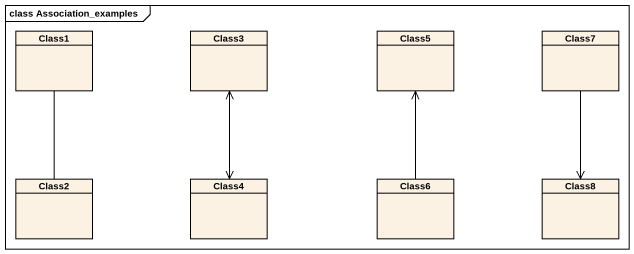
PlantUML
@startuml
mainframe class Association_examples
hide circle
hide empty members
class Class1
class Class3
class Class5
class Class7
class Class2
class Class4
class Class6
class Class8
Class1 -- Class2
Class3 <--> Class4
Class6 -up-> Class5
Class8 <-up- Class7
@enduml
